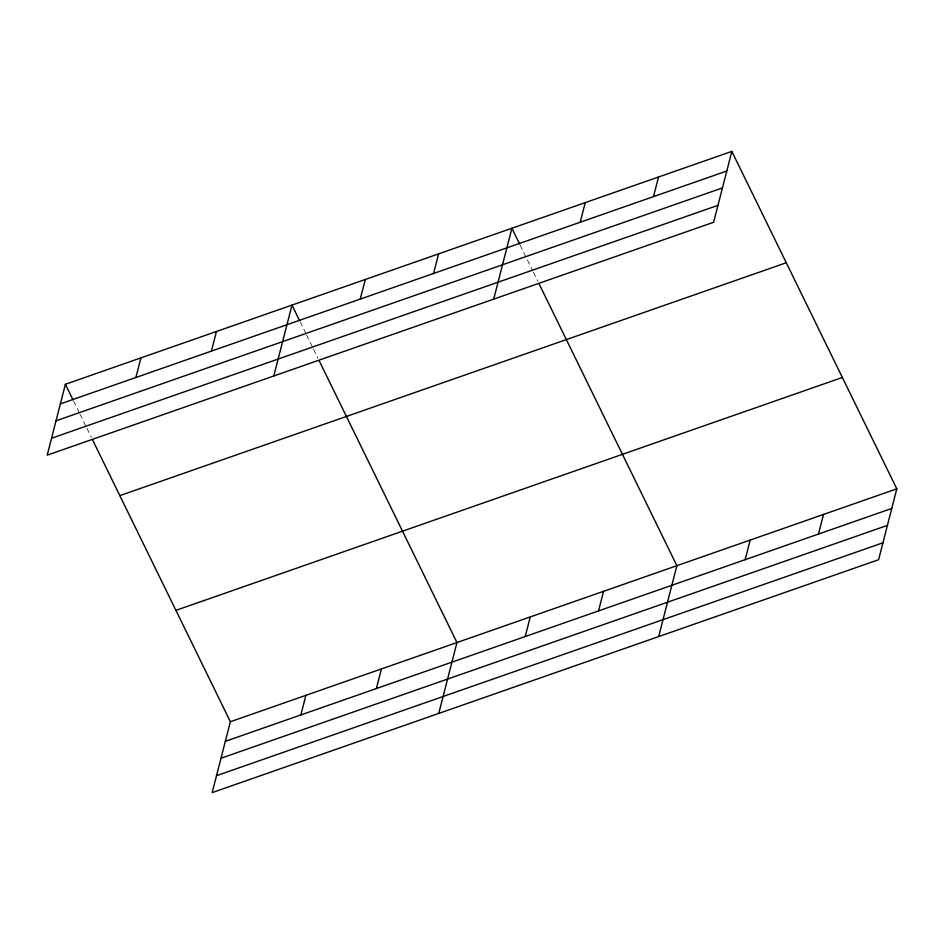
<?xml version="1.0" encoding="UTF-8"?>
<svg xmlns="http://www.w3.org/2000/svg" width="944" height="944" viewBox="0 0 944 944"><rect width="100%" height="100%" fill="white"/><g stroke="black" fill="none" stroke-linecap="round" stroke-linejoin="round"><path stroke-width="0.71" stroke-dasharray="4.72 3.54" d="M520.132 245.074L532.794 270.975M533.431 272.273L537.868 281.336M300.216 321.928L305.915 333.586M306.54 334.884L312.877 347.829M313.514 349.127L317.939 358.189M73.632 401.117L79.331 412.764M79.957 414.062L86.293 427.007M86.919 428.305L91.356 437.367"/><path stroke-width="1.42" d="M65.396 384.279L47.2 455.161L713.629 222.277L731.836 151.394L65.396 384.279L72.995 399.819M135.889 377.494L140.927 357.882M211.421 351.109L216.459 331.497M273.784 375.983L291.991 305.101L299.578 320.641M92.618 439.963L230.371 721.723L212.164 792.606L878.604 559.721L896.8 488.839L731.836 151.394M360.254 299.095L365.293 279.483M300.865 714.95L305.903 695.327M433.567 273.477L438.606 253.865M376.396 688.554L381.423 668.942M493.712 299.13L511.908 228.247L519.507 243.788M438.759 713.428L456.955 642.545L319.202 360.773M580.182 222.241L585.221 202.63M525.23 636.539L530.268 616.928M653.484 196.623L658.523 177.012M598.531 610.921L603.57 591.31M658.676 636.575L676.883 565.692L539.13 283.92M745.146 559.686L750.185 540.074M818.46 534.068L823.498 514.456M60.369 403.89L726.797 171.006M56.015 420.812L722.455 187.927M51.542 438.24L717.971 205.355M119.841 495.635L786.269 262.751M175.926 610.367L842.355 377.482M230.371 721.723L896.8 488.839M225.333 741.335L891.761 508.45M220.99 758.256L887.419 525.371M216.518 775.685L882.947 542.8"/></g></svg>
